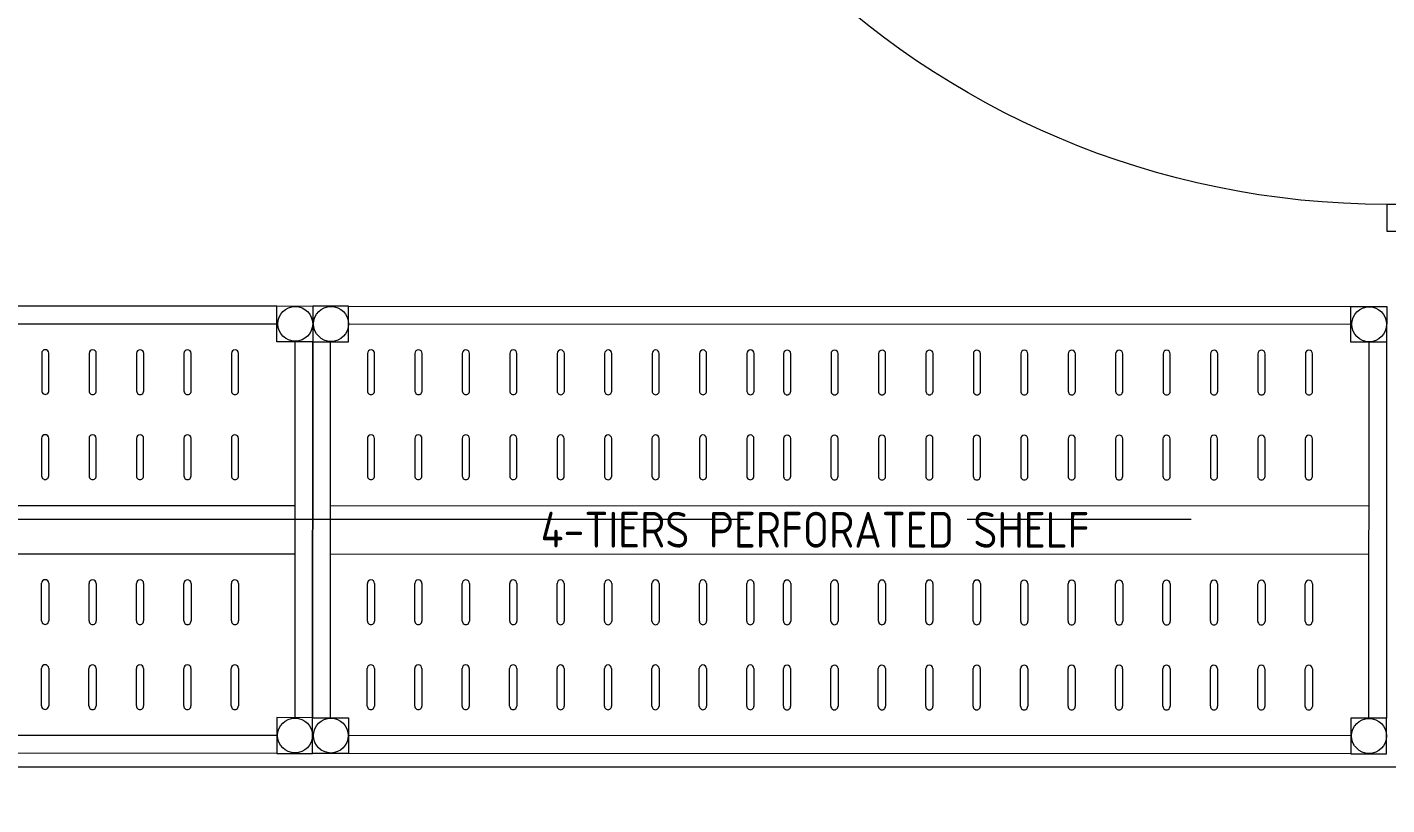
# Model space of a CAD drawing. Header units: millimetres. Extents: x 886808 to 1650903, y -1008069 to 230892.
# Drawn here: x 937639 to 939158, y -364218 to -363349 of the extents above; entities that cross this region are included whole.
import ezdxf

# ---------------------------------------------------------------- set-up
doc = ezdxf.new("R2010")
doc.units = ezdxf.units.MM
doc.linetypes.add('CENTER', pattern=[2, 1.25, -0.25, 0.25, -0.25])
doc.layers.get('0').update_dxf_attribs({"lineweight": 0})
for name, color, linetype, lineweight in [('03- Net Cua- 153', 153, 'Continuous', 9), ('8l NET TO', 8, 'Continuous', 9), ('A_Dim', 8, 'Continuous', 5), ('HACTH', 8, 'Continuous', 0), ('hatch', 250, 'Continuous', 0), ('I-FURN', 252, 'Continuous', 5), ('net vl', 33, 'Continuous', 5), ('X-BT-MB-F1$0$SP-CỬA', 157, 'Continuous', 0)]:
    doc.layers.add(name, color=color, linetype=linetype, lineweight=lineweight)
doc.styles.add('MtXpl_architxt_shx', font='architxt.shx')
doc.styles.add('TIÊU ĐỀ', font='arial.ttf', dxfattribs={"height": 230})
doc.dimstyles.new('1-100', dxfattribs={"dimtxt": 230, "dimasz": 150, "dimexe": 150, "dimexo": 300, "dimgap": 90, "dimtad": 1, "dimdec": 0, "dimrnd": 5, "dimzin": 0, "dimtxsty": 'TIÊU ĐỀ', "dimblk": 'ARCHTICK', "dimcen": 100, "dimdle": 120, "dimclrd": 256, "dimclre": 256, "dimclrt": 2, "dimadec": 0, "dimazin": 0, "dimtfac": 1, "dimtdec": 0, "dimtix": 1, "dimtmove": 1, "dimatfit": 3, "dimldrblk": 'OPEN30', "dimfxl": 900, "dimtolj": 1, "dimtzin": 0, "dimlwd": 13, "dimlwe": 13, "dimarcsym": 1})

# ---------------------------------------------------------------- blocks, each defined once
blk = doc.blocks.new('TRUC KHU BEP')
at = {"layer": '8l NET TO', "color": 251, "linetype": 'CENTER', "ltscale": 1000, "true_color": 0x636466, "transparency": 33554636}
blk.add_line((-5729.4, 15600), (13215, 15600), dxfattribs=at)
blk = doc.blocks.new('*U1459')
at = {"layer": 'X-BT-MB-F1$0$SP-CỬA'}
blk.add_line((100, -50), (840, -50), dxfattribs=at)
for points in [[(-100, 0), (-100, -40), (-40, -40), (-40, -30), (0, -30), (0, 0)], [(0, -30), (940, -30), (940, -70), (0, -70)], [(100, -30), (100, -70), (840, -70), (840, -30)], [(-100, -1000), (-100, -960), (-40, -960), (-40, -970), (0, -970), (0, -1000)]]:
    blk.add_lwpolyline(points, close=True, dxfattribs=at)
at = {"layer": 'X-BT-MB-F1$0$SP-CỬA', "ltscale": 100}
blk.add_arc((0, -30), 940, 269.999, 359.999, dxfattribs=at)
blk = doc.blocks.new('BO TRI BEP')
at = {"layer": '03- Net Cua- 153', "transparency": 33554636}
blk.add_lwpolyline([(4269.5, 15322.7), (200.2, 15322.7), (200.2, 15222.4), (4269.5, 15222.4)], close=True, dxfattribs=at)
at = {"layer": 'net vl', "ltscale": 300, "transparency": 33554636, "extrusion": (-4.10546e-11, 1.99684e-08, -1), "rotation": 0.001024550384951719}
blk.add_blockref('*U1459', (-4169.5, 16921.7, 0), dxfattribs=at)
blk = doc.blocks.new('A$C26DD556D')
at = {"layer": 'hatch', "transparency": 33554636}
for p, q in [((3688.8, 6524.9, 0), (4808.8, 6524.5, 0)), ((4808.7, 6484.5, 0), (4808.8, 6524.5, 0)), ((4808.8, 6524.5, 0), (4808.8, 6524.5, 0)), ((4808.8, 6524.5, 0), (4848.8, 6524.4, 0)), ((4808.8, 6524.5, 0), (4808.8, 6524.5, 0)), ((4808.8, 6524.5, 0), (4848.8, 6524.4, 0)), ((4848.8, 6524.4, 0), (4848.7, 6484.4, 0)), ((4848.8, 6524.4, 0), (4848.7, 6484.4, 0)), ((4888.8, 6524.4, 0), (4848.8, 6524.4, 0)), ((4888.8, 6524.4, 0), (4848.8, 6524.4, 0)), ((4888.7, 6484.4, 0), (4888.8, 6524.4, 0)), ((4888.8, 6524.4, 0), (6008.8, 6524, 0)), ((4888.8, 6524.4, 0), (4888.8, 6524.4, 0)), ((4888.8, 6524.4, 0), (4888.8, 6524.4, 0)), ((6008.7, 6484, 0), (6008.8, 6524, 0)), ((6008.8, 6524, 0), (6008.8, 6524, 0)), ((6008.8, 6524, 0), (6048.8, 6524, 0)), ((6008.8, 6524, 0), (6008.8, 6524, 0)), ((6008.8, 6524, 0), (6048.8, 6524, 0)), ((6048.8, 6524, 0), (6048.7, 6484, 0)), ((3688.7, 6504.9, 0), (4808.7, 6504.5, 0)), ((4888.7, 6504.4, 0), (6008.7, 6504, 0)), ((4848.7, 6484.4, 0), (4808.7, 6484.5, 0)), ((4808.7, 6484.5, 0), (4808.7, 6484.5, 0)), ((4828.7, 6484.5, 0), (4828.6, 6064.5, 0)), ((4848.7, 6484.4, 0), (4848.6, 6064.4, 0)), ((4848.6, 6064.4, 0), (4848.7, 6484.4, 0)), ((4848.7, 6484.4, 0), (4888.7, 6484.4, 0)), ((4868.6, 6064.4, 0), (4868.7, 6484.4, 0)), ((4888.7, 6484.4, 0), (4888.7, 6484.4, 0)), ((6048.7, 6484, 0), (6008.7, 6484, 0)), ((6008.7, 6484, 0), (6008.7, 6484, 0)), ((6028.7, 6484, 0), (6028.6, 6064, 0)), ((6048.7, 6484, 0), (6048.6, 6064, 0)), ((4545.9, 6471.6, 0), (4545.9, 6429.6, 0)), ((4553.9, 6429.6, 0), (4553.9, 6471.6, 0)), ((4598.9, 6471.5, 0), (4598.9, 6429.5, 0)), ((4606.9, 6429.5, 0), (4606.9, 6471.5, 0)), ((4651.9, 6471.5, 0), (4651.9, 6429.5, 0)), ((4659.9, 6429.5, 0), (4659.9, 6471.5, 0)), ((4704.9, 6471.5, 0), (4704.9, 6429.5, 0)), ((4712.9, 6429.5, 0), (4712.9, 6471.5, 0)), ((4757.9, 6471.5, 0), (4757.9, 6429.5, 0)), ((4765.9, 6429.5, 0), (4765.9, 6471.5, 0)), ((4909.9, 6471.4, 0), (4909.9, 6429.4, 0)), ((4917.9, 6429.4, 0), (4917.9, 6471.4, 0)), ((4962.9, 6471.4, 0), (4962.9, 6429.4, 0)), ((4970.9, 6429.4, 0), (4970.9, 6471.4, 0)), ((5015.9, 6471.4, 0), (5015.9, 6429.4, 0)), ((5023.9, 6429.4, 0), (5023.9, 6471.4, 0)), ((5068.9, 6471.4, 0), (5068.9, 6429.4, 0)), ((5076.9, 6429.4, 0), (5076.9, 6471.4, 0)), ((5121.9, 6471.3, 0), (5121.9, 6429.3, 0)), ((5129.9, 6429.3, 0), (5129.9, 6471.3, 0)), ((5174.9, 6471.3, 0), (5174.9, 6429.3, 0)), ((5182.9, 6429.3, 0), (5182.9, 6471.3, 0)), ((5227.9, 6471.3, 0), (5227.9, 6429.3, 0)), ((5235.9, 6429.3, 0), (5235.9, 6471.3, 0)), ((5280.9, 6471.3, 0), (5280.9, 6429.3, 0)), ((5288.9, 6429.3, 0), (5288.9, 6471.3, 0)), ((5333.9, 6471.3, 0), (5333.9, 6429.3, 0)), ((5341.9, 6429.3, 0), (5341.9, 6471.3, 0)), ((5374.9, 6471.2, 0), (5374.9, 6429.2, 0)), ((5382.9, 6429.2, 0), (5382.9, 6471.2, 0)), ((5427.9, 6471.2, 0), (5427.9, 6429.2, 0)), ((5435.9, 6429.2, 0), (5435.9, 6471.2, 0)), ((5480.9, 6471.2, 0), (5480.9, 6429.2, 0)), ((5488.9, 6429.2, 0), (5488.9, 6471.2, 0)), ((5533.9, 6471.2, 0), (5533.9, 6429.2, 0)), ((5541.9, 6429.2, 0), (5541.9, 6471.2, 0)), ((5586.9, 6471.2, 0), (5586.9, 6429.2, 0)), ((5594.9, 6429.2, 0), (5594.9, 6471.2, 0)), ((5639.9, 6471.1, 0), (5639.9, 6429.1, 0)), ((5647.9, 6429.1, 0), (5647.9, 6471.1, 0)), ((5692.9, 6471.1, 0), (5692.9, 6429.1, 0)), ((5700.9, 6429.1, 0), (5700.9, 6471.1, 0)), ((5745.9, 6471.1, 0), (5745.9, 6429.1, 0)), ((5753.9, 6429.1, 0), (5753.9, 6471.1, 0)), ((5798.9, 6471.1, 0), (5798.9, 6429.1, 0)), ((5806.9, 6429.1, 0), (5806.9, 6471.1, 0)), ((5851.9, 6471.1, 0), (5851.9, 6429.1, 0)), ((5859.9, 6429.1, 0), (5859.9, 6471.1, 0)), ((5904.9, 6471, 0), (5904.9, 6429, 0)), ((5912.9, 6429, 0), (5912.9, 6471, 0)), ((5957.9, 6471, 0), (5957.9, 6429, 0)), ((5965.9, 6429, 0), (5965.9, 6471, 0)), ((4545.8, 6376.6, 0), (4545.8, 6334.6, 0)), ((4553.8, 6334.6, 0), (4553.8, 6376.6, 0)), ((4598.8, 6376.5, 0), (4598.8, 6334.5, 0)), ((4606.8, 6334.5, 0), (4606.8, 6376.5, 0)), ((4651.8, 6376.5, 0), (4651.8, 6334.5, 0)), ((4659.8, 6334.5, 0), (4659.8, 6376.5, 0)), ((4704.8, 6376.5, 0), (4704.8, 6334.5, 0)), ((4712.8, 6334.5, 0), (4712.8, 6376.5, 0)), ((4757.8, 6376.5, 0), (4757.8, 6334.5, 0)), ((4765.8, 6334.5, 0), (4765.8, 6376.5, 0)), ((4909.8, 6376.4, 0), (4909.8, 6334.4, 0)), ((4917.8, 6334.4, 0), (4917.8, 6376.4, 0)), ((4962.8, 6376.4, 0), (4962.8, 6334.4, 0)), ((4970.8, 6334.4, 0), (4970.8, 6376.4, 0)), ((5015.8, 6376.4, 0), (5015.8, 6334.4, 0)), ((5023.8, 6334.4, 0), (5023.8, 6376.4, 0)), ((5068.8, 6376.4, 0), (5068.8, 6334.4, 0)), ((5076.8, 6334.4, 0), (5076.8, 6376.4, 0)), ((5121.8, 6376.3, 0), (5121.8, 6334.3, 0)), ((5129.8, 6334.3, 0), (5129.8, 6376.3, 0)), ((5174.8, 6376.3, 0), (5174.8, 6334.3, 0)), ((5182.8, 6334.3, 0), (5182.8, 6376.3, 0)), ((5227.8, 6376.3, 0), (5227.8, 6334.3, 0)), ((5235.8, 6334.3, 0), (5235.8, 6376.3, 0)), ((5280.8, 6376.3, 0), (5280.8, 6334.3, 0)), ((5288.8, 6334.3, 0), (5288.8, 6376.3, 0)), ((5333.8, 6376.3, 0), (5333.8, 6334.3, 0)), ((5341.8, 6334.3, 0), (5341.8, 6376.3, 0)), ((5374.8, 6376.2, 0), (5374.8, 6334.2, 0)), ((5382.8, 6334.2, 0), (5382.8, 6376.2, 0)), ((5427.8, 6376.2, 0), (5427.8, 6334.2, 0)), ((5435.8, 6334.2, 0), (5435.8, 6376.2, 0)), ((5480.8, 6376.2, 0), (5480.8, 6334.2, 0)), ((5488.8, 6334.2, 0), (5488.8, 6376.2, 0)), ((5533.8, 6376.2, 0), (5533.8, 6334.2, 0)), ((5541.8, 6334.2, 0), (5541.8, 6376.2, 0)), ((5586.8, 6376.2, 0), (5586.8, 6334.2, 0)), ((5594.8, 6334.2, 0), (5594.8, 6376.2, 0)), ((5639.8, 6376.1, 0), (5639.8, 6334.1, 0)), ((5647.8, 6334.1, 0), (5647.8, 6376.1, 0)), ((5692.8, 6376.1, 0), (5692.8, 6334.1, 0)), ((5700.8, 6334.1, 0), (5700.8, 6376.1, 0)), ((5745.8, 6376.1, 0), (5745.8, 6334.1, 0)), ((5753.8, 6334.1, 0), (5753.8, 6376.1, 0)), ((5798.8, 6376.1, 0), (5798.8, 6334.1, 0)), ((5806.8, 6334.1, 0), (5806.8, 6376.1, 0)), ((5851.8, 6376.1, 0), (5851.8, 6334.1, 0)), ((5859.8, 6334.1, 0), (5859.8, 6376.1, 0)), ((5904.8, 6376, 0), (5904.8, 6334, 0)), ((5912.8, 6334, 0), (5912.8, 6376, 0)), ((5957.8, 6376, 0), (5957.8, 6334, 0)), ((5965.8, 6334, 0), (5965.8, 6376, 0)), ((3668.7, 6301.9, 0), (4828.7, 6301.5, 0)), ((4828.7, 6301.5, 0), (4828.6, 6247.5, 0)), ((4868.6, 6247.4, 0), (4868.7, 6301.4, 0)), ((4868.7, 6301.4, 0), (6028.7, 6301, 0)), ((6028.7, 6301, 0), (6028.6, 6247, 0)), ((3668.6, 6247.9, 0), (4828.6, 6247.5, 0)), ((4868.6, 6247.4, 0), (6028.6, 6247, 0)), ((4545.8, 6172.6, 0), (4545.8, 6214.6, 0)), ((4553.8, 6214.6, 0), (4553.8, 6172.6, 0)), ((4598.8, 6172.5, 0), (4598.8, 6214.5, 0)), ((4606.8, 6214.5, 0), (4606.8, 6172.5, 0)), ((4651.8, 6172.5, 0), (4651.8, 6214.5, 0)), ((4659.8, 6214.5, 0), (4659.8, 6172.5, 0)), ((4704.8, 6172.5, 0), (4704.8, 6214.5, 0)), ((4712.8, 6214.5, 0), (4712.8, 6172.5, 0)), ((4757.8, 6172.5, 0), (4757.8, 6214.5, 0)), ((4765.8, 6214.5, 0), (4765.8, 6172.5, 0)), ((4909.8, 6172.4, 0), (4909.8, 6214.4, 0)), ((4917.8, 6214.4, 0), (4917.8, 6172.4, 0)), ((4962.8, 6172.4, 0), (4962.8, 6214.4, 0)), ((4970.8, 6214.4, 0), (4970.8, 6172.4, 0)), ((5015.8, 6172.4, 0), (5015.8, 6214.4, 0)), ((5023.8, 6214.4, 0), (5023.8, 6172.4, 0)), ((5068.8, 6172.4, 0), (5068.8, 6214.4, 0)), ((5076.8, 6214.4, 0), (5076.8, 6172.4, 0)), ((5121.8, 6172.3, 0), (5121.8, 6214.3, 0)), ((5129.8, 6214.3, 0), (5129.8, 6172.3, 0)), ((5174.8, 6172.3, 0), (5174.8, 6214.3, 0)), ((5182.8, 6214.3, 0), (5182.8, 6172.3, 0)), ((5227.8, 6172.3, 0), (5227.8, 6214.3, 0)), ((5235.8, 6214.3, 0), (5235.8, 6172.3, 0)), ((5280.8, 6172.3, 0), (5280.8, 6214.3, 0)), ((5288.8, 6214.3, 0), (5288.8, 6172.3, 0)), ((5333.8, 6172.3, 0), (5333.8, 6214.3, 0)), ((5341.8, 6214.3, 0), (5341.8, 6172.3, 0)), ((5374.8, 6172.2, 0), (5374.8, 6214.2, 0)), ((5382.8, 6214.2, 0), (5382.8, 6172.2, 0)), ((5427.8, 6172.2, 0), (5427.8, 6214.2, 0)), ((5435.8, 6214.2, 0), (5435.8, 6172.2, 0)), ((5480.8, 6172.2, 0), (5480.8, 6214.2, 0)), ((5488.8, 6214.2, 0), (5488.8, 6172.2, 0)), ((5533.8, 6172.2, 0), (5533.8, 6214.2, 0)), ((5541.8, 6214.2, 0), (5541.8, 6172.2, 0)), ((5586.8, 6172.2, 0), (5586.8, 6214.2, 0)), ((5594.8, 6214.2, 0), (5594.8, 6172.2, 0)), ((5639.8, 6172.1, 0), (5639.8, 6214.1, 0)), ((5647.8, 6214.1, 0), (5647.8, 6172.1, 0)), ((5692.8, 6172.1, 0), (5692.8, 6214.1, 0)), ((5700.8, 6214.1, 0), (5700.8, 6172.1, 0)), ((5745.8, 6172.1, 0), (5745.8, 6214.1, 0)), ((5753.8, 6214.1, 0), (5753.8, 6172.1, 0)), ((5798.8, 6172.1, 0), (5798.8, 6214.1, 0)), ((5806.8, 6214.1, 0), (5806.8, 6172.1, 0)), ((5851.8, 6172.1, 0), (5851.8, 6214.1, 0)), ((5859.8, 6214.1, 0), (5859.8, 6172.1, 0)), ((5904.8, 6172, 0), (5904.8, 6214, 0)), ((5912.8, 6214, 0), (5912.8, 6172, 0)), ((5957.8, 6172, 0), (5957.8, 6214, 0)), ((5965.8, 6214, 0), (5965.8, 6172, 0)), ((4545.7, 6077.6, 0), (4545.7, 6119.6, 0)), ((4553.7, 6119.6, 0), (4553.7, 6077.6, 0)), ((4598.7, 6077.5, 0), (4598.7, 6119.5, 0)), ((4606.7, 6119.5, 0), (4606.7, 6077.5, 0)), ((4651.7, 6077.5, 0), (4651.7, 6119.5, 0)), ((4659.7, 6119.5, 0), (4659.7, 6077.5, 0)), ((4704.7, 6077.5, 0), (4704.7, 6119.5, 0)), ((4712.7, 6119.5, 0), (4712.7, 6077.5, 0)), ((4757.7, 6077.5, 0), (4757.7, 6119.5, 0)), ((4765.7, 6119.5, 0), (4765.7, 6077.5, 0)), ((4909.7, 6077.4, 0), (4909.7, 6119.4, 0)), ((4917.7, 6119.4, 0), (4917.7, 6077.4, 0)), ((4962.7, 6077.4, 0), (4962.7, 6119.4, 0)), ((4970.7, 6119.4, 0), (4970.7, 6077.4, 0)), ((5015.7, 6077.4, 0), (5015.7, 6119.4, 0)), ((5023.7, 6119.4, 0), (5023.7, 6077.4, 0)), ((5068.7, 6077.4, 0), (5068.7, 6119.4, 0)), ((5076.7, 6119.4, 0), (5076.7, 6077.4, 0)), ((5121.7, 6077.3, 0), (5121.7, 6119.3, 0)), ((5129.7, 6119.3, 0), (5129.7, 6077.3, 0)), ((5174.7, 6077.3, 0), (5174.7, 6119.3, 0)), ((5182.7, 6119.3, 0), (5182.7, 6077.3, 0)), ((5227.7, 6077.3, 0), (5227.7, 6119.3, 0)), ((5235.7, 6119.3, 0), (5235.7, 6077.3, 0)), ((5280.7, 6077.3, 0), (5280.7, 6119.3, 0)), ((5288.7, 6119.3, 0), (5288.7, 6077.3, 0)), ((5333.7, 6077.3, 0), (5333.7, 6119.3, 0)), ((5341.7, 6119.3, 0), (5341.7, 6077.3, 0)), ((5374.7, 6077.2, 0), (5374.7, 6119.2, 0)), ((5382.7, 6119.2, 0), (5382.7, 6077.2, 0)), ((5427.7, 6077.2, 0), (5427.7, 6119.2, 0)), ((5435.7, 6119.2, 0), (5435.7, 6077.2, 0)), ((5480.7, 6077.2, 0), (5480.7, 6119.2, 0)), ((5488.7, 6119.2, 0), (5488.7, 6077.2, 0)), ((5533.7, 6077.2, 0), (5533.7, 6119.2, 0)), ((5541.7, 6119.2, 0), (5541.7, 6077.2, 0)), ((5586.7, 6077.2, 0), (5586.7, 6119.2, 0)), ((5594.7, 6119.2, 0), (5594.7, 6077.2, 0)), ((5639.7, 6077.1, 0), (5639.7, 6119.1, 0)), ((5647.7, 6119.1, 0), (5647.7, 6077.1, 0)), ((5692.7, 6077.1, 0), (5692.7, 6119.1, 0)), ((5700.7, 6119.1, 0), (5700.7, 6077.1, 0)), ((5745.7, 6077.1, 0), (5745.7, 6119.1, 0)), ((5753.7, 6119.1, 0), (5753.7, 6077.1, 0)), ((5798.7, 6077.1, 0), (5798.7, 6119.1, 0)), ((5806.7, 6119.1, 0), (5806.7, 6077.1, 0)), ((5851.7, 6077.1, 0), (5851.7, 6119.1, 0)), ((5859.7, 6119.1, 0), (5859.7, 6077.1, 0)), ((5904.7, 6077, 0), (5904.7, 6119, 0)), ((5912.7, 6119, 0), (5912.7, 6077, 0)), ((5957.7, 6077, 0), (5957.7, 6119, 0)), ((5965.7, 6119, 0), (5965.7, 6077, 0)), ((4808.6, 6064.5, 0), (4808.6, 6024.5, 0)), ((4848.6, 6064.4, 0), (4808.6, 6064.5, 0)), ((4808.6, 6064.5, 0), (4808.6, 6064.5, 0)), ((4808.6, 6064.5, 0), (4808.6, 6064.5, 0)), ((4808.6, 6064.5, 0), (4808.6, 6024.5, 0)), ((4848.6, 6024.4, 0), (4848.6, 6064.4, 0)), ((4848.6, 6024.4, 0), (4848.6, 6064.4, 0)), ((4848.6, 6064.4, 0), (4888.6, 6064.4, 0)), ((4888.6, 6064.4, 0), (4888.6, 6024.4, 0)), ((4888.6, 6064.4, 0), (4888.6, 6064.4, 0)), ((4888.6, 6064.4, 0), (4888.6, 6064.4, 0)), ((4888.6, 6064.4, 0), (4888.6, 6024.4, 0)), ((6008.6, 6064, 0), (6008.6, 6024, 0)), ((6048.6, 6064, 0), (6008.6, 6064, 0)), ((6008.6, 6064, 0), (6008.6, 6064, 0)), ((6008.6, 6064, 0), (6008.6, 6064, 0)), ((6008.6, 6064, 0), (6008.6, 6024, 0)), ((6048.6, 6024, 0), (6048.6, 6064, 0)), ((4808.6, 6044.5, 0), (3688.6, 6044.9, 0)), ((6008.6, 6044, 0), (4888.6, 6044.4, 0)), ((4808.6, 6024.5, 0), (3688.6, 6024.9, 0)), ((4808.6, 6024.5, 0), (4848.6, 6024.4, 0)), ((4808.6, 6024.5, 0), (4848.6, 6024.4, 0)), ((4888.6, 6024.4, 0), (4848.6, 6024.4, 0)), ((4888.6, 6024.4, 0), (4848.6, 6024.4, 0)), ((6008.6, 6024, 0), (4888.6, 6024.4, 0)), ((6008.6, 6024, 0), (6048.6, 6024, 0)), ((6008.6, 6024, 0), (6048.6, 6024, 0))]:
    blk.add_line(p, q, dxfattribs=at)
for centre in [(4829.2, 6504.5, 0), (4869.2, 6504.4, 0), (6029.2, 6504, 0), (4829, 6044.5, 0), (4869, 6044.4, 0), (6029, 6044, 0)]:
    blk.add_circle(centre, 19.5, dxfattribs=at)
for centre, start, end in [((4549.9, 6471.6, 0), 359.9777, 179.9777), ((4602.9, 6471.5, 0), 359.9777, 179.9777), ((4655.9, 6471.5, 0), 359.9777, 179.9777), ((4708.9, 6471.5, 0), 359.9777, 179.9777), ((4761.9, 6471.5, 0), 359.9777, 179.9777), ((4913.9, 6471.4, 0), 359.9777, 179.9777), ((4966.9, 6471.4, 0), 359.9777, 179.9777), ((5019.9, 6471.4, 0), 359.9777, 179.9777), ((5072.9, 6471.4, 0), 359.9777, 179.9777), ((5125.9, 6471.3, 0), 359.9777, 179.9777), ((5178.9, 6471.3, 0), 359.9777, 179.9777), ((5231.9, 6471.3, 0), 359.9777, 179.9777), ((5284.9, 6471.3, 0), 359.9777, 179.9777), ((5337.9, 6471.3, 0), 359.9777, 179.9777), ((5378.9, 6471.2, 0), 359.9777, 179.9777), ((5431.9, 6471.2, 0), 359.9777, 179.9777), ((5484.9, 6471.2, 0), 359.9777, 179.9777), ((5537.9, 6471.2, 0), 359.9777, 179.9777), ((5590.9, 6471.2, 0), 359.9777, 179.9777), ((5643.9, 6471.1, 0), 359.9777, 179.9777), ((5696.9, 6471.1, 0), 359.9777, 179.9777), ((5749.9, 6471.1, 0), 359.9777, 179.9777), ((5802.9, 6471.1, 0), 359.9777, 179.9777), ((5855.9, 6471.1, 0), 359.9777, 179.9777), ((5908.9, 6471, 0), 359.9777, 179.9777), ((5961.9, 6471, 0), 359.9777, 179.9777), ((4549.9, 6429.6, 0), 179.9777, 359.9777), ((4602.9, 6429.5, 0), 179.9777, 359.9777), ((4655.9, 6429.5, 0), 179.9777, 359.9777), ((4708.9, 6429.5, 0), 179.9777, 359.9777), ((4761.9, 6429.5, 0), 179.9777, 359.9777), ((4913.9, 6429.4, 0), 179.9777, 359.9777), ((4966.9, 6429.4, 0), 179.9777, 359.9777), ((5019.9, 6429.4, 0), 179.9777, 359.9777), ((5072.9, 6429.4, 0), 179.9777, 359.9777), ((5125.9, 6429.3, 0), 179.9777, 359.9777), ((5178.9, 6429.3, 0), 179.9777, 359.9777), ((5231.9, 6429.3, 0), 179.9777, 359.9777), ((5284.9, 6429.3, 0), 179.9777, 359.9777), ((5337.9, 6429.3, 0), 179.9777, 359.9777), ((5378.9, 6429.2, 0), 179.9777, 359.9777), ((5431.9, 6429.2, 0), 179.9777, 359.9777), ((5484.9, 6429.2, 0), 179.9777, 359.9777), ((5537.9, 6429.2, 0), 179.9777, 359.9777), ((5590.9, 6429.2, 0), 179.9777, 359.9777), ((5643.9, 6429.1, 0), 179.9777, 359.9777), ((5696.9, 6429.1, 0), 179.9777, 359.9777), ((5749.9, 6429.1, 0), 179.9777, 359.9777), ((5802.9, 6429.1, 0), 179.9777, 359.9777), ((5855.9, 6429.1, 0), 179.9777, 359.9777), ((5908.9, 6429, 0), 179.9777, 359.9777), ((5961.9, 6429, 0), 179.9777, 359.9777), ((4549.8, 6376.6, 0), 359.9777, 179.9777), ((4602.8, 6376.5, 0), 359.9777, 179.9777), ((4655.8, 6376.5, 0), 359.9777, 179.9777), ((4708.8, 6376.5, 0), 359.9777, 179.9777), ((4761.8, 6376.5, 0), 359.9777, 179.9777), ((4913.8, 6376.4, 0), 359.9777, 179.9777), ((4966.8, 6376.4, 0), 359.9777, 179.9777), ((5019.8, 6376.4, 0), 359.9777, 179.9777), ((5072.8, 6376.4, 0), 359.9777, 179.9777), ((5125.8, 6376.3, 0), 359.9777, 179.9777), ((5178.8, 6376.3, 0), 359.9777, 179.9777), ((5231.8, 6376.3, 0), 359.9777, 179.9777), ((5284.8, 6376.3, 0), 359.9777, 179.9777), ((5337.8, 6376.3, 0), 359.9777, 179.9777), ((5378.8, 6376.2, 0), 359.9777, 179.9777), ((5431.8, 6376.2, 0), 359.9777, 179.9777), ((5484.8, 6376.2, 0), 359.9777, 179.9777), ((5537.8, 6376.2, 0), 359.9777, 179.9777), ((5590.8, 6376.2, 0), 359.9777, 179.9777), ((5643.8, 6376.1, 0), 359.9777, 179.9777), ((5696.8, 6376.1, 0), 359.9777, 179.9777), ((5749.8, 6376.1, 0), 359.9777, 179.9777), ((5802.8, 6376.1, 0), 359.9777, 179.9777), ((5855.8, 6376.1, 0), 359.9777, 179.9777), ((5908.8, 6376, 0), 359.9777, 179.9777), ((5961.8, 6376, 0), 359.9777, 179.9777), ((4549.8, 6334.6, 0), 179.9777, 359.9777), ((4602.8, 6334.5, 0), 179.9777, 359.9777), ((4655.8, 6334.5, 0), 179.9777, 359.9777), ((4708.8, 6334.5, 0), 179.9777, 359.9777), ((4761.8, 6334.5, 0), 179.9777, 359.9777), ((4913.8, 6334.4, 0), 179.9777, 359.9777), ((4966.8, 6334.4, 0), 179.9777, 359.9777), ((5019.8, 6334.4, 0), 179.9777, 359.9777), ((5072.8, 6334.4, 0), 179.9777, 359.9777), ((5125.8, 6334.3, 0), 179.9777, 359.9777), ((5178.8, 6334.3, 0), 179.9777, 359.9777), ((5231.8, 6334.3, 0), 179.9777, 359.9777), ((5284.8, 6334.3, 0), 179.9777, 359.9777), ((5337.8, 6334.3, 0), 179.9777, 359.9777), ((5378.8, 6334.2, 0), 179.9777, 359.9777), ((5431.8, 6334.2, 0), 179.9777, 359.9777), ((5484.8, 6334.2, 0), 179.9777, 359.9777), ((5537.8, 6334.2, 0), 179.9777, 359.9777), ((5590.8, 6334.2, 0), 179.9777, 359.9777), ((5643.8, 6334.1, 0), 179.9777, 359.9777), ((5696.8, 6334.1, 0), 179.9777, 359.9777), ((5749.8, 6334.1, 0), 179.9777, 359.9777), ((5802.8, 6334.1, 0), 179.9777, 359.9777), ((5855.8, 6334.1, 0), 179.9777, 359.9777), ((5908.8, 6334, 0), 179.9777, 359.9777), ((5961.8, 6334, 0), 179.9777, 359.9777), ((4549.8, 6214.6, 0), 359.9777, 179.9777), ((4602.8, 6214.5, 0), 359.9777, 179.9777), ((4655.8, 6214.5, 0), 359.9777, 179.9777), ((4708.8, 6214.5, 0), 359.9777, 179.9777), ((4761.8, 6214.5, 0), 359.9777, 179.9777), ((4913.8, 6214.4, 0), 359.9777, 179.9777), ((4966.8, 6214.4, 0), 359.9777, 179.9777), ((5019.8, 6214.4, 0), 359.9777, 179.9777), ((5072.8, 6214.4, 0), 359.9777, 179.9777), ((5125.8, 6214.3, 0), 359.9777, 179.9777), ((5178.8, 6214.3, 0), 359.9777, 179.9777), ((5231.8, 6214.3, 0), 359.9777, 179.9777), ((5284.8, 6214.3, 0), 359.9777, 179.9777), ((5337.8, 6214.3, 0), 359.9777, 179.9777), ((5378.8, 6214.2, 0), 359.9777, 179.9777), ((5431.8, 6214.2, 0), 359.9777, 179.9777), ((5484.8, 6214.2, 0), 359.9777, 179.9777), ((5537.8, 6214.2, 0), 359.9777, 179.9777), ((5590.8, 6214.2, 0), 359.9777, 179.9777), ((5643.8, 6214.1, 0), 359.9777, 179.9777), ((5696.8, 6214.1, 0), 359.9777, 179.9777), ((5749.8, 6214.1, 0), 359.9777, 179.9777), ((5802.8, 6214.1, 0), 359.9777, 179.9777), ((5855.8, 6214.1, 0), 359.9777, 179.9777), ((5908.8, 6214, 0), 359.9777, 179.9777), ((5961.8, 6214, 0), 359.9777, 179.9777), ((4549.8, 6172.6, 0), 179.9777, 359.9777), ((4602.8, 6172.5, 0), 179.9777, 359.9777), ((4655.8, 6172.5, 0), 179.9777, 359.9777), ((4708.8, 6172.5, 0), 179.9777, 359.9777), ((4761.8, 6172.5, 0), 179.9777, 359.9777), ((4913.8, 6172.4, 0), 179.9777, 359.9777), ((4966.8, 6172.4, 0), 179.9777, 359.9777), ((5019.8, 6172.4, 0), 179.9777, 359.9777), ((5072.8, 6172.4, 0), 179.9777, 359.9777), ((5125.8, 6172.3, 0), 179.9777, 359.9777), ((5178.8, 6172.3, 0), 179.9777, 359.9777), ((5231.8, 6172.3, 0), 179.9777, 359.9777), ((5284.8, 6172.3, 0), 179.9777, 359.9777), ((5337.8, 6172.3, 0), 179.9777, 359.9777), ((5378.8, 6172.2, 0), 179.9777, 359.9777), ((5431.8, 6172.2, 0), 179.9777, 359.9777), ((5484.8, 6172.2, 0), 179.9777, 359.9777), ((5537.8, 6172.2, 0), 179.9777, 359.9777), ((5590.8, 6172.2, 0), 179.9777, 359.9777), ((5643.8, 6172.1, 0), 179.9777, 359.9777), ((5696.8, 6172.1, 0), 179.9777, 359.9777), ((5749.8, 6172.1, 0), 179.9777, 359.9777), ((5802.8, 6172.1, 0), 179.9777, 359.9777), ((5855.8, 6172.1, 0), 179.9777, 359.9777), ((5908.8, 6172, 0), 179.9777, 359.9777), ((5961.8, 6172, 0), 179.9777, 359.9777), ((4549.7, 6119.6, 0), 359.9777, 179.9777), ((4602.7, 6119.5, 0), 359.9777, 179.9777), ((4655.7, 6119.5, 0), 359.9777, 179.9777), ((4708.7, 6119.5, 0), 359.9777, 179.9777), ((4761.7, 6119.5, 0), 359.9777, 179.9777), ((4913.7, 6119.4, 0), 359.9777, 179.9777), ((4966.7, 6119.4, 0), 359.9777, 179.9777), ((5019.7, 6119.4, 0), 359.9777, 179.9777), ((5072.7, 6119.4, 0), 359.9777, 179.9777), ((5125.7, 6119.3, 0), 359.9777, 179.9777), ((5178.7, 6119.3, 0), 359.9777, 179.9777), ((5231.7, 6119.3, 0), 359.9777, 179.9777), ((5284.7, 6119.3, 0), 359.9777, 179.9777), ((5337.7, 6119.3, 0), 359.9777, 179.9777), ((5378.7, 6119.2, 0), 359.9777, 179.9777), ((5431.7, 6119.2, 0), 359.9777, 179.9777), ((5484.7, 6119.2, 0), 359.9777, 179.9777), ((5537.7, 6119.2, 0), 359.9777, 179.9777), ((5590.7, 6119.2, 0), 359.9777, 179.9777), ((5643.7, 6119.1, 0), 359.9777, 179.9777), ((5696.7, 6119.1, 0), 359.9777, 179.9777), ((5749.7, 6119.1, 0), 359.9777, 179.9777), ((5802.7, 6119.1, 0), 359.9777, 179.9777), ((5855.7, 6119.1, 0), 359.9777, 179.9777), ((5908.7, 6119, 0), 359.9777, 179.9777), ((5961.7, 6119, 0), 359.9777, 179.9777), ((4549.7, 6077.6, 0), 179.9777, 359.9777), ((4602.7, 6077.5, 0), 179.9777, 359.9777), ((4655.7, 6077.5, 0), 179.9777, 359.9777), ((4708.7, 6077.5, 0), 179.9777, 359.9777), ((4761.7, 6077.5, 0), 179.9777, 359.9777), ((4913.7, 6077.4, 0), 179.9777, 359.9777), ((4966.7, 6077.4, 0), 179.9777, 359.9777), ((5019.7, 6077.4, 0), 179.9777, 359.9777), ((5072.7, 6077.4, 0), 179.9777, 359.9777), ((5125.7, 6077.3, 0), 179.9777, 359.9777), ((5178.7, 6077.3, 0), 179.9777, 359.9777), ((5231.7, 6077.3, 0), 179.9777, 359.9777), ((5284.7, 6077.3, 0), 179.9777, 359.9777), ((5337.7, 6077.3, 0), 179.9777, 359.9777), ((5378.7, 6077.2, 0), 179.9777, 359.9777), ((5431.7, 6077.2, 0), 179.9777, 359.9777), ((5484.7, 6077.2, 0), 179.9777, 359.9777), ((5537.7, 6077.2, 0), 179.9777, 359.9777), ((5590.7, 6077.2, 0), 179.9777, 359.9777), ((5643.7, 6077.1, 0), 179.9777, 359.9777), ((5696.7, 6077.1, 0), 179.9777, 359.9777), ((5749.7, 6077.1, 0), 179.9777, 359.9777), ((5802.7, 6077.1, 0), 179.9777, 359.9777), ((5855.7, 6077.1, 0), 179.9777, 359.9777), ((5908.7, 6077, 0), 179.9777, 359.9777), ((5961.7, 6077, 0), 179.9777, 359.9777)]:
    blk.add_arc(centre, 4, start, end, dxfattribs=at)
at = {"layer": 'hatch', "transparency": 33554636, "style": 'MtXpl_architxt_shx'}
blk.add_text('4-TIERS PERFORATED SHELF', height=40, rotation=359.9749, dxfattribs=at).set_placement((5103.4, 6254.5, 0))
blk = doc.blocks.new('_ArchTick')
at = {"color": 0, "linetype": 'ByBlock', "const_width": 0.15}
blk.add_lwpolyline([(-0.5, -0.5), (0.5, 0.5)], dxfattribs=at)
blk = doc.blocks.new('*D1135')
at = {"layer": 'A_Dim', "lineweight": 13, "transparency": 16777216}
for p, q in [((939258.1, -362176.5), (939258.1, -370420)), ((945038.6, -370270), (939138.1, -370270)), ((944918.6, -370384), (944918.6, -370420))]:
    blk.add_line(p, q, dxfattribs=at)
at = {"layer": 'Defpoints', "color": 0, "transparency": 16777216}
for p in [(939258.1, -361876.5), (944918.6, -370084), (939258.1, -370270)]:
    blk.add_point(p, dxfattribs=at)
at = {"layer": 'A_Dim', "lineweight": 13, "transparency": 16777216, "xscale": 150, "yscale": 150, "zscale": 150, "rotation": 180}
blk.add_blockref('_ArchTick', (939258.1, -370270), dxfattribs=at)
at = {"layer": 'A_Dim', "lineweight": 13, "transparency": 16777216, "xscale": 150, "yscale": 150, "zscale": 150}
blk.add_blockref('_ArchTick', (944918.6, -370270), dxfattribs=at)
at = {"layer": 'A_Dim', "color": 2, "transparency": 16777216, "insert": (942088.3, -370062.6), "char_height": 230, "attachment_point": 5, "style": 'TIÊU ĐỀ'}
blk.add_mtext('\\A1;5660', dxfattribs=at)
blk = doc.blocks.new('_Open30')
at = {"color": 0, "linetype": 'ByBlock', "lineweight": -2}
for p, q in [((-1, 0.268), (0, 0)), ((0, 0), (-1, -0.268)), ((0, 0), (-1, 0))]:
    blk.add_line(p, q, dxfattribs=at)

msp = doc.modelspace()

# ---------------------------------------------------------------- block references
at = {"transparency": 33554636}
msp.add_blockref('TRUC KHU BEP', (934918.6, -379499.2), dxfattribs=at)
at = {"layer": 'HACTH', "color": 252, "lineweight": -2, "true_color": 0x939598, "transparency": 33554636}
msp.add_blockref('BO TRI BEP', (934988.6, -379499.2), dxfattribs=at)
at = {"layer": 'I-FURN', "transparency": 33554636}
msp.add_blockref('A$C26DD556D', (933109.1, -370185.5), dxfattribs=at)

# ---------------------------------------------------------------- dimensions: what is measured, and where the dimension line sits
at = {"layer": 'A_Dim'}
dim = msp.add_linear_dim(base=(939258.0939, -370270), p1=(944918.5826, -370084), p2=(939258.0939, -361876.4822), dimstyle='1-100', dxfattribs=at)
dim.commit()
dim.dimension.update_dxf_attribs({"geometry": '*D1135', "text_midpoint": (942088.3382, -370062.5682)})

doc.saveas('drawing.dxf')
